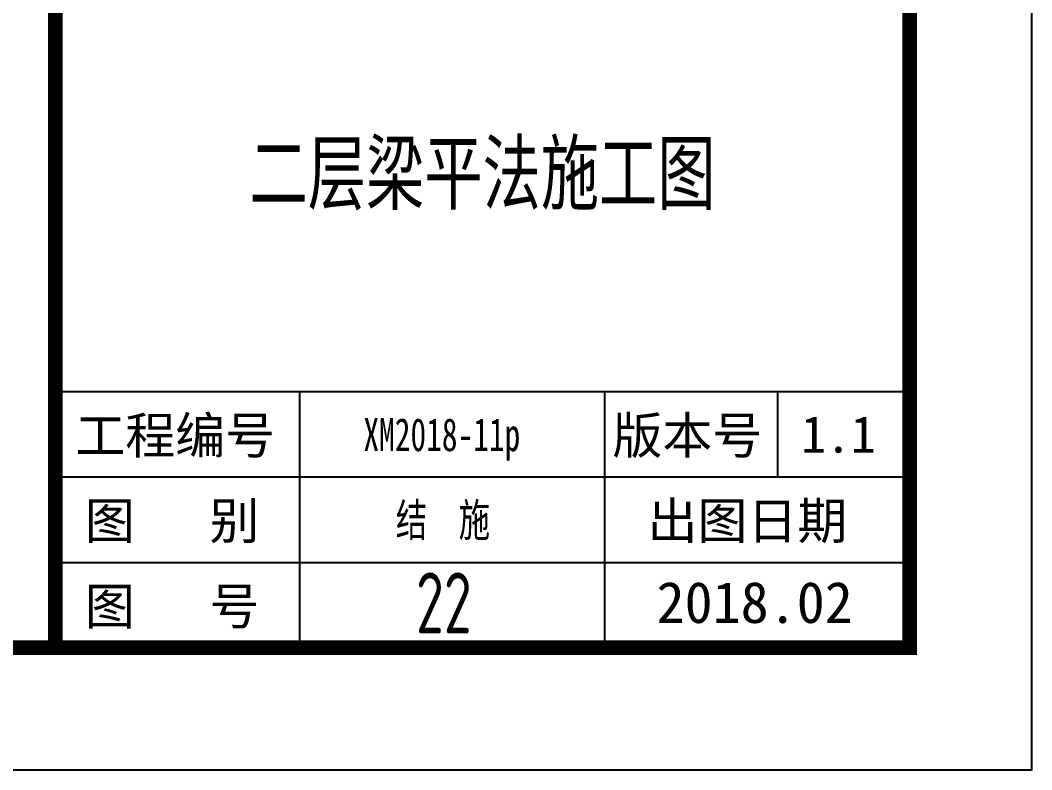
# Model space of a CAD drawing. Extents: x -441005 to 725361, y -182459 to 319313.
# Drawn here: x 365262 to 373550, y -133950 to -127807 of the extents above; entities that cross this region are included whole.
import ezdxf
from ezdxf.enums import TextEntityAlignment as Align

# ---------------------------------------------------------------- set-up
doc = ezdxf.new("R2010")
doc.units = 0
doc.header["$LTSCALE"] = 100
doc.layers.get('0').update_dxf_attribs({"linetype": 'CONTINUOUS'})
doc.layers.add('图框', color=7, linetype='CONTINUOUS')
doc.styles.add('TSSD_Rein', font='Tssdeng.shx', dxfattribs={"width": 0.7, "bigfont": '1.shx'})
doc.styles.add('图框字型一', font='SimSun.ttf')
doc.styles.add('黑体', font='simhei_1.ttf', dxfattribs={"width": 0.7})

# ---------------------------------------------------------------- blocks, each defined once
blk = doc.blocks.new('A2+1_2')
at = {"layer": '图框'}
for p, q in [((81100, 3100), (88100, 3100)), ((83100, 3100), (83100, 1000)), ((85600, 3100), (85600, 1000)), ((87015.9, 3100), (87015.9, 2400)), ((81100, 2400), (88100, 2400)), ((81100, 1700), (88100, 1700))]:
    blk.add_line(p, q, dxfattribs=at)
blk.add_lwpolyline([(0, 0), (89100, 0), (89100, 42000), (0, 42000)], close=True, dxfattribs=at)
at = {"layer": '图框', "const_width": 120}
blk.add_lwpolyline([(2500, 1000), (88100, 1000), (88100, 41000), (2500, 41000)], close=True, dxfattribs=at)
blk.add_lwpolyline([(81100, 41000), (81100, 1000)], dxfattribs=at)
at = {"layer": '图框', "style": '图框字型一'}
for s, height, p in [('工程编号', 300, (81263.7, 2590.4)), ('版本号', 300, (85664.5, 2590.4)), ('图   别', 300, (81341.6, 1890.4)), ('出图日期', 300, (85951.5, 1890.4)), ('图   号', 300, (81341.6, 1190.4)), ('2018.02', 337.55, (86025.9, 1203.3))]:
    blk.add_text(s, height=height, dxfattribs=at).set_placement(p)
at = {"layer": '图框', "style": '图框字型一', "width": 0.7}
blk.add_text('XM2018-11p', height=270, dxfattribs=at).set_placement((83623.8, 2611.9))
at = {"layer": '图框', "color": 1, "style": '图框字型一'}
blk.add_text('1.1', height=300, dxfattribs=at).set_placement((87209.7, 2598.8))
at = {"layer": '图框', "style": '图框字型一', "width": 0.7}
blk.add_text('结  施', height=270, dxfattribs=at).set_placement((84275.2, 1911.9), align=Align.CENTER)

msp = doc.modelspace()

# ---------------------------------------------------------------- block references
msp.add_blockref('A2+1_2', (284450, -133950))

# ---------------------------------------------------------------- texts
at = {"layer": '图框', "color": 1, "lineweight": 0, "style": '黑体', "width": 0.7}
msp.add_text('二层梁平法施工图', height=500, dxfattribs=at).set_placement((369050, -129050), align=Align.MIDDLE)
at = {"layer": '图框', "color": 1, "style": 'TSSD_Rein', "width": 0.7}
msp.add_text('22', height=500, dxfattribs=at).set_placement((368732.9, -132582.8), align=Align.MIDDLE)

doc.saveas('drawing.dxf')
